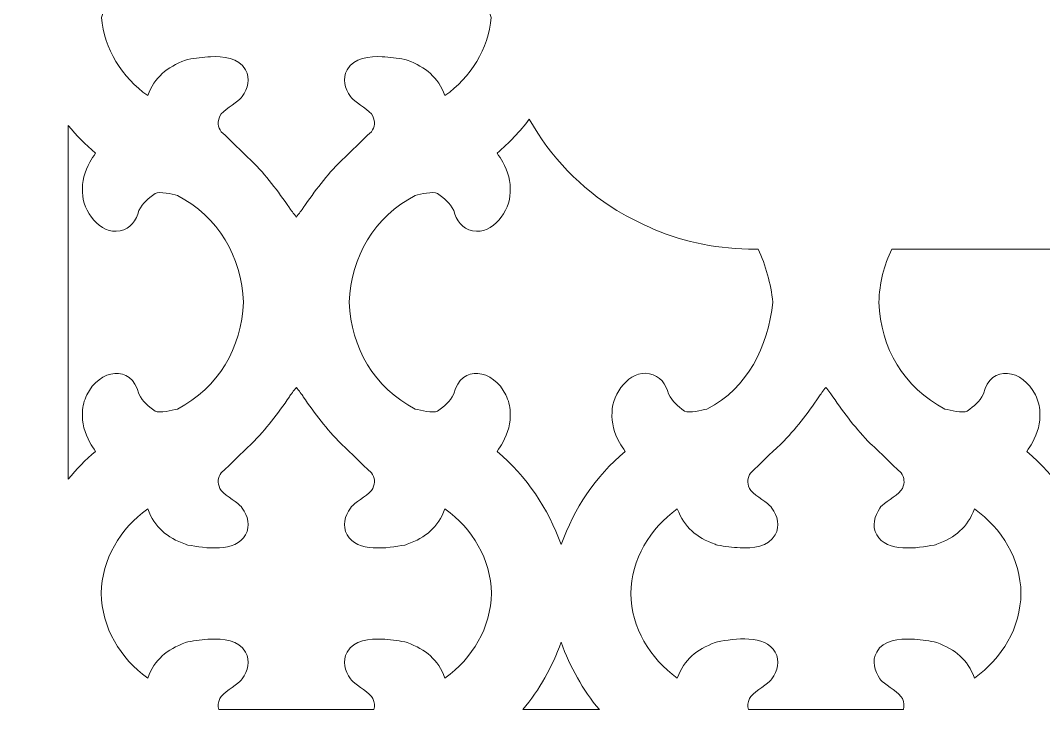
# Model space of a CAD drawing. Header units: centimetres. Extents: x -44 to 44, y -59 to 59.
# Drawn here: x -0.79 to 6.17, y 11.13 to 15.99 of the extents above; entities that cross this region are included whole.
import ezdxf

# ---------------------------------------------------------------- set-up
doc = ezdxf.new("R2010")
doc.units = ezdxf.units.CM
doc.header["$MEASUREMENT"] = 0
doc.layers.add('layer 1', color=7, linetype='Continuous')

msp = doc.modelspace()

# ---------------------------------------------------------------- linework, layer by layer
at = {"layer": 'layer 1', "lineweight": 9}
for points, knots in [([(0.39317, 40.29233), (0.39317, 40.29233), (1.78183, 40.29233), (1.78183, 40.29233), (1.78183, 40.29233), (2.21833, 40.29233), (2.57539, 39.93525), (2.57539, 39.49877), (2.57539, 39.49877), (2.57539, 39.49877), (2.57539, 39.49875), (2.57539, 39.49875), (2.57539, 39.49875), (2.57539, 39.14023), (2.33445, 38.83532), (2.00649, 38.73782), (2.00649, 38.73782), (2.00649, 38.73782), (2.03844, 38.70518), (2.03844, 38.70518), (2.03844, 38.70518), (2.03844, 38.70518), (2.38926, 38.34701), (2.38926, 38.34701), (2.38926, 38.34701), (2.38926, 38.34701), (14.71384, 25.76338), (14.71384, 25.76338), (14.71384, 25.76338), (14.71384, 25.76338), (14.71384, 24.69195), (14.71384, 24.69195), (14.71384, 24.69195), (14.71384, 24.38925), (14.47399, 24.14387), (14.17813, 24.14387), (14.17813, 24.14387), (14.17813, 22.24965), (14.71384, 19.31023), (14.71384, 18.51902), (14.71384, 18.51902), (14.71384, 18.51902), (14.71384, 16.93633), (14.71384, 16.93633), (14.71384, 16.93633), (14.71384, 16.14512), (14.17813, 13.2057), (14.17813, 11.31148), (14.17813, 11.31148), (14.47399, 11.31148), (14.71384, 11.0661), (14.71384, 10.7634), (14.71384, 10.7634), (14.71384, 10.7634), (14.71384, 9.69197), (14.71384, 9.69197), (14.71384, 9.69197), (14.71384, 9.69197), (14.17813, 9.69197), (14.17813, 9.69197), (14.17813, 9.69197), (14.17813, 9.69197), (13.65836, 9.69197), (13.65836, 9.69197), (13.65836, 9.69197), (13.65836, 9.69197), (13.00335, 9.69156), (13.00335, 9.69156), (13.00335, 9.69156), (13.00335, 9.69156), (13.00335, 18.63313), (13.00335, 18.63313), (13.00335, 18.63313), (13.00335, 18.63313), (12.40335, 18.63313), (12.40335, 18.63313), (12.40335, 18.63313), (12.40335, 18.63313), (12.40335, 9.69118), (12.40335, 9.69118), (12.40335, 9.69118), (12.40335, 9.69118), (-10.24476, 9.6768), (-10.24476, 9.6768), (-10.24476, 9.6768), (-10.24476, 9.6768), (-10.24476, 18.63313), (-10.24476, 18.63313), (-10.24476, 18.63313), (-10.24476, 18.63313), (-10.84476, 18.63313), (-10.84476, 18.63313), (-10.84476, 18.63313), (-10.84476, 18.63313), (-10.84476, 9.67641), (-10.84476, 9.67641), (-10.84476, 9.67641), (-10.84476, 9.67641), (-11.49101, 9.67601), (-11.49101, 9.67601), (-11.49101, 9.67601), (-11.49101, 9.67601), (-12.01954, 9.67601), (-12.01954, 9.67601), (-12.01954, 9.67601), (-12.01954, 9.67601), (-12.55526, 9.67601), (-12.55526, 9.67601), (-12.55526, 9.67601), (-12.55526, 9.67601), (-12.55526, 10.74744), (-12.55526, 10.74744), (-12.55526, 10.74744), (-12.55526, 11.05014), (-12.31541, 11.29551), (-12.01954, 11.29551), (-12.01954, 11.29551), (-12.01954, 13.18974), (-12.55526, 16.12916), (-12.55526, 16.92036), (-12.55526, 16.92036), (-12.55526, 16.92036), (-12.55526, 18.50306), (-12.55526, 18.50306), (-12.55526, 18.50306), (-12.55526, 19.29426), (-12.01954, 22.23369), (-12.01954, 24.12791), (-12.01954, 24.12791), (-12.31541, 24.12791), (-12.55526, 24.37329), (-12.55526, 24.67599), (-12.55526, 24.67599), (-12.55526, 24.67599), (-12.55526, 25.74741), (-12.55526, 25.74741), (-12.55526, 25.74741), (-12.55526, 25.74741), (0.08501, 38.65256), (0.08501, 38.65256), (0.08501, 38.65256), (0.08501, 38.65256), (0.16851, 38.73784), (0.16851, 38.73784), (0.16851, 38.73784), (-0.15947, 38.83534), (-0.40039, 39.14021), (-0.40039, 39.49875), (-0.40039, 39.49875), (-0.40039, 39.49875), (-0.40039, 39.49877), (-0.40039, 39.49877), (-0.40039, 39.49877), (-0.40039, 39.93525), (-0.04333, 40.29233), (0.39317, 40.29233)], [0, 0, 0, 0, 0.025, 0.025, 0.025, 0.025, 0.05, 0.05, 0.05, 0.05, 0.075, 0.075, 0.075, 0.075, 0.1, 0.1, 0.1, 0.1, 0.125, 0.125, 0.125, 0.125, 0.15, 0.15, 0.15, 0.15, 0.175, 0.175, 0.175, 0.175, 0.2, 0.2, 0.2, 0.2, 0.225, 0.225, 0.225, 0.225, 0.25, 0.25, 0.25, 0.25, 0.275, 0.275, 0.275, 0.275, 0.3, 0.3, 0.3, 0.3, 0.325, 0.325, 0.325, 0.325, 0.35, 0.35, 0.35, 0.35, 0.375, 0.375, 0.375, 0.375, 0.4, 0.4, 0.4, 0.4, 0.425, 0.425, 0.425, 0.425, 0.45, 0.45, 0.45, 0.45, 0.475, 0.475, 0.475, 0.475, 0.5, 0.5, 0.5, 0.5, 0.525, 0.525, 0.525, 0.525, 0.55, 0.55, 0.55, 0.55, 0.575, 0.575, 0.575, 0.575, 0.6, 0.6, 0.6, 0.6, 0.625, 0.625, 0.625, 0.625, 0.65, 0.65, 0.65, 0.65, 0.675, 0.675, 0.675, 0.675, 0.7, 0.7, 0.7, 0.7, 0.725, 0.725, 0.725, 0.725, 0.75, 0.75, 0.75, 0.75, 0.775, 0.775, 0.775, 0.775, 0.8, 0.8, 0.8, 0.8, 0.825, 0.825, 0.825, 0.825, 0.85, 0.85, 0.85, 0.85, 0.875, 0.875, 0.875, 0.875, 0.9, 0.9, 0.9, 0.9, 0.925, 0.925, 0.925, 0.925, 0.95, 0.95, 0.95, 0.95, 1, 1, 1, 1]), ([(-0.21724, 16.06817), (-0.21724, 16.06817), (-0.23674, 16.00674), (-0.23674, 16.00674), (-0.23674, 16.00674), (-0.2202, 15.79104), (-0.09774, 15.59865), (0.07669, 15.47376), (0.07669, 15.47376), (0.12551, 15.60081), (0.20676, 15.66752), (0.33319, 15.71503), (0.33319, 15.71503), (0.33319, 15.71503), (0.34172, 15.71822), (0.34172, 15.71822), (0.34172, 15.71822), (0.34172, 15.71822), (0.35064, 15.71994), (0.35064, 15.71994), (0.35064, 15.71994), (0.40046, 15.72951), (0.45311, 15.73631), (0.5037, 15.7386), (0.5037, 15.7386), (0.58886, 15.74248), (0.69587, 15.7344), (0.74226, 15.65021), (0.74226, 15.65021), (0.77612, 15.58879), (0.75778, 15.52266), (0.72017, 15.46843), (0.72017, 15.46843), (0.72017, 15.46843), (0.71323, 15.45838), (0.71323, 15.45838), (0.71323, 15.45838), (0.71323, 15.45838), (0.70419, 15.45017), (0.70419, 15.45017), (0.70419, 15.45017), (0.67059, 15.41964), (0.58731, 15.37202), (0.56711, 15.33459), (0.56711, 15.33459), (0.55026, 15.29421), (0.55307, 15.26284), (0.57671, 15.22753), (0.57671, 15.22753), (0.64605, 15.16509), (0.70888, 15.09684), (0.77871, 15.03506), (0.77871, 15.03506), (0.77871, 15.03506), (0.78114, 15.03291), (0.78114, 15.03291), (0.78114, 15.03291), (0.78114, 15.03291), (0.78341, 15.03064), (0.78341, 15.03064), (0.78341, 15.03064), (0.8823, 14.93194), (0.96152, 14.82555), (1.0404, 14.71095), (1.0404, 14.71095), (1.04878, 14.69876), (1.06993, 14.66769), (1.0875, 14.64699), (1.0875, 14.64699), (1.10507, 14.66769), (1.12622, 14.69876), (1.1346, 14.71095), (1.1346, 14.71095), (1.21348, 14.82555), (1.2927, 14.93194), (1.39159, 15.03064), (1.39159, 15.03064), (1.39159, 15.03064), (1.39386, 15.03291), (1.39386, 15.03291), (1.39386, 15.03291), (1.39386, 15.03291), (1.39629, 15.03506), (1.39629, 15.03506), (1.39629, 15.03506), (1.46612, 15.09684), (1.52895, 15.16509), (1.59829, 15.22753), (1.59829, 15.22753), (1.62193, 15.26284), (1.62474, 15.29421), (1.60789, 15.33459), (1.60789, 15.33459), (1.58769, 15.37202), (1.50441, 15.41964), (1.47081, 15.45017), (1.47081, 15.45017), (1.47081, 15.45017), (1.46177, 15.45838), (1.46177, 15.45838), (1.46177, 15.45838), (1.46177, 15.45838), (1.45483, 15.46843), (1.45483, 15.46843), (1.45483, 15.46843), (1.41722, 15.52266), (1.39888, 15.58879), (1.43274, 15.65021), (1.43274, 15.65021), (1.47913, 15.7344), (1.58614, 15.74248), (1.6713, 15.7386), (1.6713, 15.7386), (1.72189, 15.73631), (1.77454, 15.72951), (1.82436, 15.71994), (1.82436, 15.71994), (1.82436, 15.71994), (1.83328, 15.71822), (1.83328, 15.71822), (1.83328, 15.71822), (1.83328, 15.71822), (1.84181, 15.71503), (1.84181, 15.71503), (1.84181, 15.71503), (1.96824, 15.66752), (2.04949, 15.60081), (2.09831, 15.47376), (2.09831, 15.47376), (2.27274, 15.59865), (2.3952, 15.79104), (2.41174, 16.00674), (2.41174, 16.00674), (2.41174, 16.00674), (2.39224, 16.06817), (2.39224, 16.06817), (2.39224, 16.06817), (2.39224, 16.06817), (2.41071, 16.10556), (2.41071, 16.10556), (2.41071, 16.10556), (2.39068, 16.31496), (2.26952, 16.50244), (2.09829, 16.62499), (2.09829, 16.62499), (2.04949, 16.49794), (1.96824, 16.43124), (1.84179, 16.38375), (1.84179, 16.38375), (1.84179, 16.38375), (1.8333, 16.38058), (1.8333, 16.38058), (1.8333, 16.38058), (1.8333, 16.38058), (1.82441, 16.37886), (1.82441, 16.37886), (1.82441, 16.37886), (1.71056, 16.35688), (1.49953, 16.32737), (1.43274, 16.44855), (1.43274, 16.44855), (1.39888, 16.50996), (1.41722, 16.57609), (1.45483, 16.63033), (1.45483, 16.63033), (1.45483, 16.63033), (1.46177, 16.64038), (1.46177, 16.64038), (1.46177, 16.64038), (1.46177, 16.64038), (1.47081, 16.64859), (1.47081, 16.64859), (1.47081, 16.64859), (1.50439, 16.6791), (1.58769, 16.72678), (1.60791, 16.76419), (1.60791, 16.76419), (1.62474, 16.80454), (1.62193, 16.83591), (1.59829, 16.87123), (1.59829, 16.87123), (1.52895, 16.93367), (1.46612, 17.00192), (1.39629, 17.0637), (1.39629, 17.0637), (1.39629, 17.0637), (1.39386, 17.06584), (1.39386, 17.06584), (1.39386, 17.06584), (1.39386, 17.06584), (1.39159, 17.06811), (1.39159, 17.06811), (1.39159, 17.06811), (1.2927, 17.16681), (1.21348, 17.27321), (1.1346, 17.38781), (1.1346, 17.38781), (1.12622, 17.4), (1.10505, 17.43107), (1.0875, 17.45177), (1.0875, 17.45177), (1.06995, 17.43107), (1.04878, 17.4), (1.0404, 17.38781), (1.0404, 17.38781), (0.96152, 17.27321), (0.8823, 17.16681), (0.78341, 17.06811), (0.78341, 17.06811), (0.78341, 17.06811), (0.78114, 17.06584), (0.78114, 17.06584), (0.78114, 17.06584), (0.78114, 17.06584), (0.77871, 17.0637), (0.77871, 17.0637), (0.77871, 17.0637), (0.70888, 17.00192), (0.64605, 16.93367), (0.57671, 16.87123), (0.57671, 16.87123), (0.55307, 16.83591), (0.55026, 16.80454), (0.56709, 16.76419), (0.56709, 16.76419), (0.58731, 16.72678), (0.67061, 16.6791), (0.70419, 16.64859), (0.70419, 16.64859), (0.70419, 16.64859), (0.71323, 16.64038), (0.71323, 16.64038), (0.71323, 16.64038), (0.71323, 16.64038), (0.72017, 16.63033), (0.72017, 16.63033), (0.72017, 16.63033), (0.75778, 16.57609), (0.77612, 16.50996), (0.74226, 16.44855), (0.74226, 16.44855), (0.67547, 16.32737), (0.46444, 16.35688), (0.35059, 16.37886), (0.35059, 16.37886), (0.35059, 16.37886), (0.3417, 16.38058), (0.3417, 16.38058), (0.3417, 16.38058), (0.3417, 16.38058), (0.33321, 16.38375), (0.33321, 16.38375), (0.33321, 16.38375), (0.20676, 16.43124), (0.12551, 16.49794), (0.07671, 16.62499), (0.07671, 16.62499), (-0.09452, 16.50244), (-0.21568, 16.31496), (-0.23571, 16.10556), (-0.23571, 16.10556), (-0.23571, 16.10556), (-0.21724, 16.06817), (-0.21724, 16.06817)], [0, 0, 0, 0, 0.0149254, 0.0149254, 0.0149254, 0.0149254, 0.0298507, 0.0298507, 0.0298507, 0.0298507, 0.0447761, 0.0447761, 0.0447761, 0.0447761, 0.0597015, 0.0597015, 0.0597015, 0.0597015, 0.0746269, 0.0746269, 0.0746269, 0.0746269, 0.0895522, 0.0895522, 0.0895522, 0.0895522, 0.1044776, 0.1044776, 0.1044776, 0.1044776, 0.119403, 0.119403, 0.119403, 0.119403, 0.1343284, 0.1343284, 0.1343284, 0.1343284, 0.1492537, 0.1492537, 0.1492537, 0.1492537, 0.1641791, 0.1641791, 0.1641791, 0.1641791, 0.1791045, 0.1791045, 0.1791045, 0.1791045, 0.1940299, 0.1940299, 0.1940299, 0.1940299, 0.2089552, 0.2089552, 0.2089552, 0.2089552, 0.2238806, 0.2238806, 0.2238806, 0.2238806, 0.238806, 0.238806, 0.238806, 0.238806, 0.2537313, 0.2537313, 0.2537313, 0.2537313, 0.2686567, 0.2686567, 0.2686567, 0.2686567, 0.2835821, 0.2835821, 0.2835821, 0.2835821, 0.2985075, 0.2985075, 0.2985075, 0.2985075, 0.3134328, 0.3134328, 0.3134328, 0.3134328, 0.3283582, 0.3283582, 0.3283582, 0.3283582, 0.3432836, 0.3432836, 0.3432836, 0.3432836, 0.358209, 0.358209, 0.358209, 0.358209, 0.3731343, 0.3731343, 0.3731343, 0.3731343, 0.3880597, 0.3880597, 0.3880597, 0.3880597, 0.4029851, 0.4029851, 0.4029851, 0.4029851, 0.4179104, 0.4179104, 0.4179104, 0.4179104, 0.4328358, 0.4328358, 0.4328358, 0.4328358, 0.4477612, 0.4477612, 0.4477612, 0.4477612, 0.4626866, 0.4626866, 0.4626866, 0.4626866, 0.4776119, 0.4776119, 0.4776119, 0.4776119, 0.4925373, 0.4925373, 0.4925373, 0.4925373, 0.5074627, 0.5074627, 0.5074627, 0.5074627, 0.5223881, 0.5223881, 0.5223881, 0.5223881, 0.5373134, 0.5373134, 0.5373134, 0.5373134, 0.5522388, 0.5522388, 0.5522388, 0.5522388, 0.5671642, 0.5671642, 0.5671642, 0.5671642, 0.5820896, 0.5820896, 0.5820896, 0.5820896, 0.5970149, 0.5970149, 0.5970149, 0.5970149, 0.6119403, 0.6119403, 0.6119403, 0.6119403, 0.6268657, 0.6268657, 0.6268657, 0.6268657, 0.641791, 0.641791, 0.641791, 0.641791, 0.6567164, 0.6567164, 0.6567164, 0.6567164, 0.6716418, 0.6716418, 0.6716418, 0.6716418, 0.6865672, 0.6865672, 0.6865672, 0.6865672, 0.7014925, 0.7014925, 0.7014925, 0.7014925, 0.7164179, 0.7164179, 0.7164179, 0.7164179, 0.7313433, 0.7313433, 0.7313433, 0.7313433, 0.7462687, 0.7462687, 0.7462687, 0.7462687, 0.761194, 0.761194, 0.761194, 0.761194, 0.7761194, 0.7761194, 0.7761194, 0.7761194, 0.7910448, 0.7910448, 0.7910448, 0.7910448, 0.8059701, 0.8059701, 0.8059701, 0.8059701, 0.8208955, 0.8208955, 0.8208955, 0.8208955, 0.8358209, 0.8358209, 0.8358209, 0.8358209, 0.8507463, 0.8507463, 0.8507463, 0.8507463, 0.8656716, 0.8656716, 0.8656716, 0.8656716, 0.880597, 0.880597, 0.880597, 0.880597, 0.8955224, 0.8955224, 0.8955224, 0.8955224, 0.9104478, 0.9104478, 0.9104478, 0.9104478, 0.9253731, 0.9253731, 0.9253731, 0.9253731, 0.9402985, 0.9402985, 0.9402985, 0.9402985, 0.9552239, 0.9552239, 0.9552239, 0.9552239, 0.9701493, 0.9701493, 0.9701493, 0.9701493, 1, 1, 1, 1]), ([(2.67186, 15.31374), (2.60854, 15.22984), (2.53562, 15.15253), (2.45261, 15.08278), (2.45261, 15.08278), (2.46594, 15.06255), (2.48074, 15.04191), (2.49154, 15.02224), (2.49154, 15.02224), (2.52716, 14.95738), (2.54672, 14.88924), (2.54205, 14.81488), (2.54205, 14.81488), (2.53924, 14.68986), (2.42439, 14.52643), (2.28645, 14.55396), (2.28645, 14.55396), (2.21533, 14.56815), (2.17504, 14.62571), (2.1582, 14.6913), (2.1582, 14.6913), (2.12925, 14.74877), (2.09882, 14.76902), (2.04855, 14.80864), (2.04855, 14.80864), (2.01319, 14.82236), (1.93453, 14.80474), (1.89632, 14.79433), (1.89632, 14.79433), (1.61876, 14.65018), (1.45721, 14.37789), (1.44769, 14.06775), (1.44769, 14.06775), (1.45721, 13.75761), (1.61876, 13.48532), (1.89632, 13.34117), (1.89632, 13.34117), (1.93453, 13.33076), (2.01319, 13.31314), (2.04853, 13.32688), (2.04853, 13.32688), (2.09876, 13.36648), (2.12919, 13.38669), (2.15809, 13.44403), (2.15809, 13.44403), (2.20974, 13.65105), (2.42694, 13.61179), (2.51244, 13.43672), (2.51244, 13.43672), (2.53001, 13.4007), (2.54124, 13.36076), (2.54205, 13.32054), (2.54205, 13.32054), (2.5467, 13.24622), (2.52716, 13.1781), (2.49154, 13.11328), (2.49154, 13.11328), (2.4807, 13.09354), (2.46585, 13.07284), (2.45259, 13.05276), (2.45259, 13.05276), (2.65603, 12.88185), (2.79891, 12.66544), (2.88814, 12.41831), (2.88814, 12.41831), (2.97735, 12.66544), (3.12024, 12.88183), (3.32368, 13.05274), (3.32368, 13.05274), (3.31035, 13.07297), (3.29554, 13.09359), (3.28474, 13.11328), (3.28474, 13.11328), (3.24911, 13.17814), (3.22956, 13.24629), (3.23424, 13.32062), (3.23424, 13.32062), (3.23704, 13.44564), (3.35192, 13.60909), (3.48986, 13.58156), (3.48986, 13.58156), (3.56098, 13.56735), (3.60124, 13.50979), (3.61809, 13.44422), (3.61809, 13.44422), (3.64704, 13.38673), (3.67746, 13.36652), (3.72778, 13.32688), (3.72778, 13.32688), (3.76309, 13.31314), (3.84176, 13.33076), (3.87994, 13.34117), (3.87994, 13.34117), (4.16188, 13.48783), (4.29176, 13.76293), (4.32791, 14.06775), (4.32791, 14.06775), (4.31269, 14.19604), (4.28085, 14.31906), (4.22809, 14.42946), (4.22809, 14.42946), (4.22809, 14.42946), (4.20649, 14.42942), (4.20649, 14.42942), (4.20649, 14.42942), (3.96403, 14.42884), (3.73254, 14.47543), (3.52146, 14.56213), (3.52146, 14.56213), (3.43551, 14.6049), (3.34963, 14.64126), (3.26743, 14.69179), (3.26743, 14.69179), (3.02271, 14.84342), (2.81764, 15.05537), (2.67186, 15.31374)], [0, 0, 0, 0, 0.0333333, 0.0333333, 0.0333333, 0.0333333, 0.0666667, 0.0666667, 0.0666667, 0.0666667, 0.1, 0.1, 0.1, 0.1, 0.1333333, 0.1333333, 0.1333333, 0.1333333, 0.1666667, 0.1666667, 0.1666667, 0.1666667, 0.2, 0.2, 0.2, 0.2, 0.2333333, 0.2333333, 0.2333333, 0.2333333, 0.2666667, 0.2666667, 0.2666667, 0.2666667, 0.3, 0.3, 0.3, 0.3, 0.3333333, 0.3333333, 0.3333333, 0.3333333, 0.3666667, 0.3666667, 0.3666667, 0.3666667, 0.4, 0.4, 0.4, 0.4, 0.4333333, 0.4333333, 0.4333333, 0.4333333, 0.4666667, 0.4666667, 0.4666667, 0.4666667, 0.5, 0.5, 0.5, 0.5, 0.5333333, 0.5333333, 0.5333333, 0.5333333, 0.5666667, 0.5666667, 0.5666667, 0.5666667, 0.6, 0.6, 0.6, 0.6, 0.6333333, 0.6333333, 0.6333333, 0.6333333, 0.6666667, 0.6666667, 0.6666667, 0.6666667, 0.7, 0.7, 0.7, 0.7, 0.7333333, 0.7333333, 0.7333333, 0.7333333, 0.7666667, 0.7666667, 0.7666667, 0.7666667, 0.8, 0.8, 0.8, 0.8, 0.8333333, 0.8333333, 0.8333333, 0.8333333, 0.8666667, 0.8666667, 0.8666667, 0.8666667, 0.9, 0.9, 0.9, 0.9, 0.9333333, 0.9333333, 0.9333333, 0.9333333, 1, 1, 1, 1]), ([(-0.46314, 15.27079), (-0.46314, 15.27079), (-0.46314, 12.86473), (-0.46314, 12.86473), (-0.46314, 12.86473), (-0.408, 12.93221), (-0.34624, 12.99508), (-0.27759, 13.05276), (-0.27759, 13.05276), (-0.29085, 13.07284), (-0.3057, 13.09354), (-0.31654, 13.11328), (-0.31654, 13.11328), (-0.35216, 13.1781), (-0.3717, 13.24622), (-0.36705, 13.32054), (-0.36705, 13.32054), (-0.36624, 13.36076), (-0.35501, 13.4007), (-0.33744, 13.43672), (-0.33744, 13.43672), (-0.25194, 13.61179), (-0.03474, 13.65105), (0.01691, 13.44403), (0.01691, 13.44403), (0.04581, 13.38669), (0.07624, 13.36648), (0.12647, 13.32688), (0.12647, 13.32688), (0.16181, 13.31314), (0.24047, 13.33076), (0.27868, 13.34117), (0.27868, 13.34117), (0.55624, 13.48532), (0.71779, 13.75761), (0.72731, 14.06775), (0.72731, 14.06775), (0.71779, 14.37789), (0.55624, 14.65018), (0.27868, 14.79433), (0.27868, 14.79433), (0.24047, 14.80474), (0.16181, 14.82236), (0.12645, 14.80864), (0.12645, 14.80864), (0.07618, 14.76902), (0.04575, 14.74877), (0.0168, 14.6913), (0.0168, 14.6913), (-0.00004, 14.62571), (-0.04033, 14.56815), (-0.11145, 14.55396), (-0.11145, 14.55396), (-0.24939, 14.52643), (-0.36424, 14.68986), (-0.36705, 14.81488), (-0.36705, 14.81488), (-0.37172, 14.88924), (-0.35216, 14.95738), (-0.31654, 15.02224), (-0.31654, 15.02224), (-0.30574, 15.04191), (-0.29094, 15.06255), (-0.27761, 15.08278), (-0.27761, 15.08278), (-0.34626, 15.14046), (-0.408, 15.20334), (-0.46314, 15.27079)], [0, 0, 0, 0, 0.0555556, 0.0555556, 0.0555556, 0.0555556, 0.1111111, 0.1111111, 0.1111111, 0.1111111, 0.1666667, 0.1666667, 0.1666667, 0.1666667, 0.2222222, 0.2222222, 0.2222222, 0.2222222, 0.2777778, 0.2777778, 0.2777778, 0.2777778, 0.3333333, 0.3333333, 0.3333333, 0.3333333, 0.3888889, 0.3888889, 0.3888889, 0.3888889, 0.4444444, 0.4444444, 0.4444444, 0.4444444, 0.5, 0.5, 0.5, 0.5, 0.5555556, 0.5555556, 0.5555556, 0.5555556, 0.6111111, 0.6111111, 0.6111111, 0.6111111, 0.6666667, 0.6666667, 0.6666667, 0.6666667, 0.7222222, 0.7222222, 0.7222222, 0.7222222, 0.7777778, 0.7777778, 0.7777778, 0.7777778, 0.8333333, 0.8333333, 0.8333333, 0.8333333, 0.8888889, 0.8888889, 0.8888889, 0.8888889, 1, 1, 1, 1]), ([(5.13791, 14.43), (5.08348, 14.32022), (5.05296, 14.19731), (5.049, 14.06775), (5.049, 14.06775), (5.05849, 13.75761), (5.22006, 13.4853), (5.49763, 13.34117), (5.49763, 13.34117), (5.53584, 13.33076), (5.61448, 13.31314), (5.64984, 13.32688), (5.64984, 13.32688), (5.70006, 13.36648), (5.73049, 13.38669), (5.7594, 13.44403), (5.7594, 13.44403), (5.81104, 13.65105), (6.02824, 13.61179), (6.11374, 13.43672), (6.11374, 13.43672), (6.13131, 13.4007), (6.14254, 13.36076), (6.14336, 13.32054), (6.14336, 13.32054), (6.14801, 13.2462), (6.12844, 13.1781), (6.09283, 13.11326), (6.09283, 13.11326), (6.08201, 13.09354), (6.06714, 13.07284), (6.05387, 13.05279), (6.05387, 13.05279), (6.25734, 12.88185), (6.40022, 12.66544), (6.48945, 12.41829), (6.48945, 12.41829), (6.57866, 12.66542), (6.72152, 12.88183), (6.92496, 13.05272), (6.92496, 13.05272), (6.91164, 13.07295), (6.89683, 13.09359), (6.88603, 13.11328), (6.88603, 13.11328), (6.85041, 13.17814), (6.83085, 13.24629), (6.83554, 13.32064), (6.83554, 13.32064), (6.83837, 13.44564), (6.95321, 13.60907), (7.09114, 13.58156), (7.09114, 13.58156), (7.16226, 13.56735), (7.20253, 13.50979), (7.21937, 13.44422), (7.21937, 13.44422), (7.24832, 13.38673), (7.27879, 13.3665), (7.32909, 13.32688), (7.32909, 13.32688), (7.3644, 13.31314), (7.44304, 13.33076), (7.48123, 13.34117), (7.48123, 13.34117), (7.76319, 13.48783), (7.89302, 13.76293), (7.92921, 14.06775), (7.92921, 14.06775), (7.91396, 14.19626), (7.88205, 14.31949), (7.82912, 14.43004), (7.82912, 14.43004), (7.33614, 14.43009), (6.84315, 14.42942), (6.35019, 14.42942), (6.35019, 14.42942), (5.94604, 14.42942), (5.54196, 14.42987), (5.13791, 14.43)], [0, 0, 0, 0, 0.047619, 0.047619, 0.047619, 0.047619, 0.0952381, 0.0952381, 0.0952381, 0.0952381, 0.1428571, 0.1428571, 0.1428571, 0.1428571, 0.1904762, 0.1904762, 0.1904762, 0.1904762, 0.2380952, 0.2380952, 0.2380952, 0.2380952, 0.2857143, 0.2857143, 0.2857143, 0.2857143, 0.3333333, 0.3333333, 0.3333333, 0.3333333, 0.3809524, 0.3809524, 0.3809524, 0.3809524, 0.4285714, 0.4285714, 0.4285714, 0.4285714, 0.4761905, 0.4761905, 0.4761905, 0.4761905, 0.5238095, 0.5238095, 0.5238095, 0.5238095, 0.5714286, 0.5714286, 0.5714286, 0.5714286, 0.6190476, 0.6190476, 0.6190476, 0.6190476, 0.6666667, 0.6666667, 0.6666667, 0.6666667, 0.7142857, 0.7142857, 0.7142857, 0.7142857, 0.7619048, 0.7619048, 0.7619048, 0.7619048, 0.8095238, 0.8095238, 0.8095238, 0.8095238, 0.8571429, 0.8571429, 0.8571429, 0.8571429, 0.9047619, 0.9047619, 0.9047619, 0.9047619, 1, 1, 1, 1]), ([(1.0875, 13.48854), (1.06993, 13.46781), (1.04878, 13.43674), (1.0404, 13.42455), (1.0404, 13.42455), (0.96152, 13.30995), (0.8823, 13.20358), (0.78341, 13.10488), (0.78341, 13.10488), (0.78341, 13.10488), (0.78114, 13.10261), (0.78114, 13.10261), (0.78114, 13.10261), (0.78114, 13.10261), (0.77874, 13.10049), (0.77874, 13.10049), (0.77874, 13.10049), (0.70892, 13.03869), (0.64605, 12.97044), (0.57673, 12.90797), (0.57673, 12.90797), (0.55307, 12.87266), (0.55026, 12.84126), (0.56709, 12.80094), (0.56709, 12.80094), (0.58731, 12.7635), (0.67056, 12.71589), (0.70416, 12.68537), (0.70416, 12.68537), (0.70416, 12.68537), (0.71321, 12.67714), (0.71321, 12.67714), (0.71321, 12.67714), (0.71321, 12.67714), (0.72017, 12.66709), (0.72017, 12.66709), (0.72017, 12.66709), (0.75778, 12.61286), (0.77612, 12.54673), (0.74226, 12.48531), (0.74226, 12.48531), (0.67545, 12.36407), (0.46455, 12.39373), (0.3507, 12.41559), (0.3507, 12.41559), (0.3507, 12.41559), (0.34176, 12.4173), (0.34176, 12.4173), (0.34176, 12.4173), (0.34176, 12.4173), (0.33324, 12.42049), (0.33324, 12.42049), (0.33324, 12.42049), (0.20676, 12.46796), (0.12551, 12.53469), (0.07671, 12.66174), (0.07671, 12.66174), (-0.10944, 12.52851), (-0.23638, 12.31858), (-0.23863, 12.08715), (-0.23863, 12.08715), (-0.23638, 11.85386), (-0.10941, 11.64377), (0.07671, 11.51053), (0.07671, 11.51053), (0.12551, 11.63758), (0.20676, 11.70429), (0.33321, 11.75177), (0.33321, 11.75177), (0.33321, 11.75177), (0.34172, 11.75496), (0.34172, 11.75496), (0.34172, 11.75496), (0.34172, 11.75496), (0.35064, 11.75668), (0.35064, 11.75668), (0.35064, 11.75668), (0.40046, 11.76626), (0.45311, 11.77305), (0.5037, 11.77534), (0.5037, 11.77534), (0.58886, 11.77922), (0.69587, 11.77114), (0.74226, 11.68695), (0.74226, 11.68695), (0.77612, 11.62554), (0.75778, 11.55941), (0.72017, 11.50517), (0.72017, 11.50517), (0.72017, 11.50517), (0.71321, 11.49512), (0.71321, 11.49512), (0.71321, 11.49512), (0.71321, 11.49512), (0.70416, 11.48689), (0.70416, 11.48689), (0.70416, 11.48689), (0.67056, 11.45638), (0.58731, 11.40876), (0.56709, 11.37133), (0.56709, 11.37133), (0.55534, 11.34315), (0.55316, 11.31934), (0.56098, 11.29551), (0.56098, 11.29551), (0.56098, 11.29551), (1.0875, 11.29551), (1.0875, 11.29551), (1.0875, 11.29551), (1.0875, 11.29551), (1.61402, 11.29551), (1.61402, 11.29551), (1.61402, 11.29551), (1.62184, 11.31934), (1.61966, 11.34315), (1.60791, 11.37133), (1.60791, 11.37133), (1.58769, 11.40876), (1.50444, 11.45638), (1.47084, 11.48689), (1.47084, 11.48689), (1.47084, 11.48689), (1.46179, 11.49512), (1.46179, 11.49512), (1.46179, 11.49512), (1.46179, 11.49512), (1.45483, 11.50517), (1.45483, 11.50517), (1.45483, 11.50517), (1.41722, 11.55941), (1.39888, 11.62554), (1.43274, 11.68695), (1.43274, 11.68695), (1.47913, 11.77114), (1.58614, 11.77922), (1.6713, 11.77534), (1.6713, 11.77534), (1.72189, 11.77305), (1.77454, 11.76626), (1.82436, 11.75668), (1.82436, 11.75668), (1.82436, 11.75668), (1.83328, 11.75496), (1.83328, 11.75496), (1.83328, 11.75496), (1.83328, 11.75496), (1.84179, 11.75177), (1.84179, 11.75177), (1.84179, 11.75177), (1.96824, 11.70429), (2.04949, 11.63758), (2.09829, 11.51053), (2.09829, 11.51053), (2.28441, 11.64377), (2.41138, 11.85386), (2.41363, 12.08715), (2.41363, 12.08715), (2.41138, 12.31858), (2.28444, 12.52851), (2.09829, 12.66174), (2.09829, 12.66174), (2.04949, 12.53469), (1.96824, 12.46796), (1.84176, 12.42049), (1.84176, 12.42049), (1.84176, 12.42049), (1.83324, 12.4173), (1.83324, 12.4173), (1.83324, 12.4173), (1.83324, 12.4173), (1.8243, 12.41559), (1.8243, 12.41559), (1.8243, 12.41559), (1.71045, 12.39373), (1.49955, 12.36407), (1.43274, 12.48531), (1.43274, 12.48531), (1.39888, 12.54673), (1.41722, 12.61286), (1.45483, 12.66709), (1.45483, 12.66709), (1.45483, 12.66709), (1.46179, 12.67714), (1.46179, 12.67714), (1.46179, 12.67714), (1.46179, 12.67714), (1.47084, 12.68537), (1.47084, 12.68537), (1.47084, 12.68537), (1.50444, 12.71589), (1.58769, 12.7635), (1.60791, 12.80094), (1.60791, 12.80094), (1.62474, 12.84126), (1.62193, 12.87266), (1.59827, 12.90797), (1.59827, 12.90797), (1.52895, 12.97044), (1.46608, 13.03869), (1.39626, 13.10049), (1.39626, 13.10049), (1.39626, 13.10049), (1.39386, 13.10261), (1.39386, 13.10261), (1.39386, 13.10261), (1.39386, 13.10261), (1.39159, 13.10488), (1.39159, 13.10488), (1.39159, 13.10488), (1.2927, 13.20358), (1.21348, 13.30995), (1.1346, 13.42455), (1.1346, 13.42455), (1.12622, 13.43674), (1.10507, 13.46781), (1.0875, 13.48854)], [0, 0, 0, 0, 0.0181818, 0.0181818, 0.0181818, 0.0181818, 0.0363636, 0.0363636, 0.0363636, 0.0363636, 0.0545455, 0.0545455, 0.0545455, 0.0545455, 0.0727273, 0.0727273, 0.0727273, 0.0727273, 0.0909091, 0.0909091, 0.0909091, 0.0909091, 0.1090909, 0.1090909, 0.1090909, 0.1090909, 0.1272727, 0.1272727, 0.1272727, 0.1272727, 0.1454545, 0.1454545, 0.1454545, 0.1454545, 0.1636364, 0.1636364, 0.1636364, 0.1636364, 0.1818182, 0.1818182, 0.1818182, 0.1818182, 0.2, 0.2, 0.2, 0.2, 0.2181818, 0.2181818, 0.2181818, 0.2181818, 0.2363636, 0.2363636, 0.2363636, 0.2363636, 0.2545455, 0.2545455, 0.2545455, 0.2545455, 0.2727273, 0.2727273, 0.2727273, 0.2727273, 0.2909091, 0.2909091, 0.2909091, 0.2909091, 0.3090909, 0.3090909, 0.3090909, 0.3090909, 0.3272727, 0.3272727, 0.3272727, 0.3272727, 0.3454545, 0.3454545, 0.3454545, 0.3454545, 0.3636364, 0.3636364, 0.3636364, 0.3636364, 0.3818182, 0.3818182, 0.3818182, 0.3818182, 0.4, 0.4, 0.4, 0.4, 0.4181818, 0.4181818, 0.4181818, 0.4181818, 0.4363636, 0.4363636, 0.4363636, 0.4363636, 0.4545455, 0.4545455, 0.4545455, 0.4545455, 0.4727273, 0.4727273, 0.4727273, 0.4727273, 0.4909091, 0.4909091, 0.4909091, 0.4909091, 0.5090909, 0.5090909, 0.5090909, 0.5090909, 0.5272727, 0.5272727, 0.5272727, 0.5272727, 0.5454545, 0.5454545, 0.5454545, 0.5454545, 0.5636364, 0.5636364, 0.5636364, 0.5636364, 0.5818182, 0.5818182, 0.5818182, 0.5818182, 0.6, 0.6, 0.6, 0.6, 0.6181818, 0.6181818, 0.6181818, 0.6181818, 0.6363636, 0.6363636, 0.6363636, 0.6363636, 0.6545455, 0.6545455, 0.6545455, 0.6545455, 0.6727273, 0.6727273, 0.6727273, 0.6727273, 0.6909091, 0.6909091, 0.6909091, 0.6909091, 0.7090909, 0.7090909, 0.7090909, 0.7090909, 0.7272727, 0.7272727, 0.7272727, 0.7272727, 0.7454545, 0.7454545, 0.7454545, 0.7454545, 0.7636364, 0.7636364, 0.7636364, 0.7636364, 0.7818182, 0.7818182, 0.7818182, 0.7818182, 0.8, 0.8, 0.8, 0.8, 0.8181818, 0.8181818, 0.8181818, 0.8181818, 0.8363636, 0.8363636, 0.8363636, 0.8363636, 0.8545455, 0.8545455, 0.8545455, 0.8545455, 0.8727273, 0.8727273, 0.8727273, 0.8727273, 0.8909091, 0.8909091, 0.8909091, 0.8909091, 0.9090909, 0.9090909, 0.9090909, 0.9090909, 0.9272727, 0.9272727, 0.9272727, 0.9272727, 0.9454545, 0.9454545, 0.9454545, 0.9454545, 0.9636364, 0.9636364, 0.9636364, 0.9636364, 1, 1, 1, 1]), ([(5.21533, 11.29551), (5.22313, 11.31934), (5.22096, 11.34315), (5.20922, 11.37133), (5.20922, 11.37133), (5.18895, 11.40879), (5.10574, 11.45636), (5.07214, 11.48689), (5.07214, 11.48689), (5.07214, 11.48689), (5.0631, 11.49512), (5.0631, 11.49512), (5.0631, 11.49512), (5.0631, 11.49512), (5.05614, 11.50517), (5.05614, 11.50517), (5.05614, 11.50517), (5.01853, 11.55941), (5.00019, 11.62554), (5.03404, 11.68695), (5.03404, 11.68695), (5.08044, 11.77114), (5.18745, 11.77922), (5.27261, 11.77534), (5.27261, 11.77534), (5.3232, 11.77305), (5.37585, 11.76626), (5.42567, 11.75668), (5.42567, 11.75668), (5.42567, 11.75668), (5.43459, 11.75496), (5.43459, 11.75496), (5.43459, 11.75496), (5.43459, 11.75496), (5.44309, 11.75177), (5.44309, 11.75177), (5.44309, 11.75177), (5.56954, 11.70429), (5.6508, 11.63758), (5.69959, 11.51053), (5.69959, 11.51053), (5.88572, 11.64377), (6.01269, 11.85386), (6.01494, 12.08715), (6.01494, 12.08715), (6.01269, 12.3186), (5.88574, 12.52851), (5.69959, 12.66171), (5.69959, 12.66171), (5.65078, 12.53469), (5.56952, 12.46796), (5.44307, 12.42049), (5.44307, 12.42049), (5.44307, 12.42049), (5.43454, 12.4173), (5.43454, 12.4173), (5.43454, 12.4173), (5.43454, 12.4173), (5.42561, 12.41559), (5.42561, 12.41559), (5.42561, 12.41559), (5.31176, 12.39373), (5.10086, 12.36407), (5.03404, 12.48531), (5.03404, 12.48531), (5.00019, 12.54673), (5.01853, 12.61286), (5.05614, 12.66709), (5.05614, 12.66709), (5.05614, 12.66709), (5.0631, 12.67714), (5.0631, 12.67714), (5.0631, 12.67714), (5.0631, 12.67714), (5.07214, 12.68537), (5.07214, 12.68537), (5.07214, 12.68537), (5.10574, 12.71591), (5.18895, 12.76348), (5.20922, 12.80094), (5.20922, 12.80094), (5.22602, 12.84126), (5.22324, 12.87266), (5.19958, 12.90797), (5.19958, 12.90797), (5.13026, 12.97044), (5.06736, 13.03869), (4.99755, 13.10049), (4.99755, 13.10049), (4.99755, 13.10049), (4.99515, 13.10261), (4.99515, 13.10261), (4.99515, 13.10261), (4.99515, 13.10261), (4.99288, 13.10488), (4.99288, 13.10488), (4.99288, 13.10488), (4.89399, 13.20358), (4.81479, 13.30995), (4.73591, 13.42455), (4.73591, 13.42455), (4.72753, 13.43674), (4.70638, 13.46779), (4.68881, 13.48854), (4.68881, 13.48854), (4.67124, 13.46779), (4.65006, 13.43672), (4.64166, 13.42453), (4.64166, 13.42453), (4.56276, 13.30995), (4.48361, 13.20358), (4.38471, 13.10488), (4.38471, 13.10488), (4.38471, 13.10488), (4.38244, 13.10261), (4.38244, 13.10261), (4.38244, 13.10261), (4.38244, 13.10261), (4.38004, 13.10049), (4.38004, 13.10049), (4.38004, 13.10049), (4.31023, 13.03869), (4.24734, 12.97044), (4.17801, 12.90797), (4.17801, 12.90797), (4.15436, 12.87266), (4.15155, 12.84126), (4.16837, 12.80094), (4.16837, 12.80094), (4.1886, 12.7635), (4.27185, 12.71589), (4.30545, 12.68537), (4.30545, 12.68537), (4.30545, 12.68537), (4.31449, 12.67714), (4.31449, 12.67714), (4.31449, 12.67714), (4.31449, 12.67714), (4.32146, 12.66709), (4.32146, 12.66709), (4.32146, 12.66709), (4.35906, 12.61286), (4.37741, 12.54673), (4.34355, 12.48531), (4.34355, 12.48531), (4.29716, 12.40112), (4.19014, 12.39306), (4.10499, 12.39692), (4.10499, 12.39692), (4.05437, 12.39924), (4.00183, 12.40601), (3.95199, 12.41559), (3.95199, 12.41559), (3.95199, 12.41559), (3.94305, 12.4173), (3.94305, 12.4173), (3.94305, 12.4173), (3.94305, 12.4173), (3.93452, 12.42049), (3.93452, 12.42049), (3.93452, 12.42049), (3.80805, 12.46796), (3.72681, 12.53469), (3.678, 12.66174), (3.678, 12.66174), (3.49185, 12.52849), (3.36491, 12.31839), (3.36266, 12.08509), (3.36266, 12.08509), (3.36491, 11.85366), (3.49187, 11.64375), (3.678, 11.51053), (3.678, 11.51053), (3.72681, 11.63756), (3.80805, 11.70429), (3.9345, 11.75177), (3.9345, 11.75177), (3.9345, 11.75177), (3.94301, 11.75496), (3.94301, 11.75496), (3.94301, 11.75496), (3.94301, 11.75496), (3.95192, 11.75668), (3.95192, 11.75668), (3.95192, 11.75668), (4.06575, 11.77858), (4.27674, 11.80817), (4.34355, 11.68695), (4.34355, 11.68695), (4.37741, 11.62554), (4.35906, 11.55941), (4.32146, 11.50517), (4.32146, 11.50517), (4.32146, 11.50517), (4.31449, 11.49512), (4.31449, 11.49512), (4.31449, 11.49512), (4.31449, 11.49512), (4.30545, 11.48689), (4.30545, 11.48689), (4.30545, 11.48689), (4.27185, 11.45638), (4.1886, 11.40876), (4.16837, 11.37133), (4.16837, 11.37133), (4.15663, 11.34315), (4.15444, 11.31934), (4.16226, 11.29551), (4.16226, 11.29551), (4.16226, 11.29551), (5.21533, 11.29551), (5.21533, 11.29551)], [0, 0, 0, 0, 0.0185185, 0.0185185, 0.0185185, 0.0185185, 0.037037, 0.037037, 0.037037, 0.037037, 0.0555556, 0.0555556, 0.0555556, 0.0555556, 0.0740741, 0.0740741, 0.0740741, 0.0740741, 0.0925926, 0.0925926, 0.0925926, 0.0925926, 0.1111111, 0.1111111, 0.1111111, 0.1111111, 0.1296296, 0.1296296, 0.1296296, 0.1296296, 0.1481481, 0.1481481, 0.1481481, 0.1481481, 0.1666667, 0.1666667, 0.1666667, 0.1666667, 0.1851852, 0.1851852, 0.1851852, 0.1851852, 0.2037037, 0.2037037, 0.2037037, 0.2037037, 0.2222222, 0.2222222, 0.2222222, 0.2222222, 0.2407407, 0.2407407, 0.2407407, 0.2407407, 0.2592593, 0.2592593, 0.2592593, 0.2592593, 0.2777778, 0.2777778, 0.2777778, 0.2777778, 0.2962963, 0.2962963, 0.2962963, 0.2962963, 0.3148148, 0.3148148, 0.3148148, 0.3148148, 0.3333333, 0.3333333, 0.3333333, 0.3333333, 0.3518519, 0.3518519, 0.3518519, 0.3518519, 0.3703704, 0.3703704, 0.3703704, 0.3703704, 0.3888889, 0.3888889, 0.3888889, 0.3888889, 0.4074074, 0.4074074, 0.4074074, 0.4074074, 0.4259259, 0.4259259, 0.4259259, 0.4259259, 0.4444444, 0.4444444, 0.4444444, 0.4444444, 0.462963, 0.462963, 0.462963, 0.462963, 0.4814815, 0.4814815, 0.4814815, 0.4814815, 0.5, 0.5, 0.5, 0.5, 0.5185185, 0.5185185, 0.5185185, 0.5185185, 0.537037, 0.537037, 0.537037, 0.537037, 0.5555556, 0.5555556, 0.5555556, 0.5555556, 0.5740741, 0.5740741, 0.5740741, 0.5740741, 0.5925926, 0.5925926, 0.5925926, 0.5925926, 0.6111111, 0.6111111, 0.6111111, 0.6111111, 0.6296296, 0.6296296, 0.6296296, 0.6296296, 0.6481481, 0.6481481, 0.6481481, 0.6481481, 0.6666667, 0.6666667, 0.6666667, 0.6666667, 0.6851852, 0.6851852, 0.6851852, 0.6851852, 0.7037037, 0.7037037, 0.7037037, 0.7037037, 0.7222222, 0.7222222, 0.7222222, 0.7222222, 0.7407407, 0.7407407, 0.7407407, 0.7407407, 0.7592593, 0.7592593, 0.7592593, 0.7592593, 0.7777778, 0.7777778, 0.7777778, 0.7777778, 0.7962963, 0.7962963, 0.7962963, 0.7962963, 0.8148148, 0.8148148, 0.8148148, 0.8148148, 0.8333333, 0.8333333, 0.8333333, 0.8333333, 0.8518519, 0.8518519, 0.8518519, 0.8518519, 0.8703704, 0.8703704, 0.8703704, 0.8703704, 0.8888889, 0.8888889, 0.8888889, 0.8888889, 0.9074074, 0.9074074, 0.9074074, 0.9074074, 0.9259259, 0.9259259, 0.9259259, 0.9259259, 0.9444444, 0.9444444, 0.9444444, 0.9444444, 0.962963, 0.962963, 0.962963, 0.962963, 1, 1, 1, 1]), ([(3.14811, 11.29551), (3.03489, 11.43101), (2.949, 11.58542), (2.88814, 11.75398), (2.88814, 11.75398), (2.82729, 11.58542), (2.74142, 11.43101), (2.62821, 11.29551), (2.62821, 11.29551), (2.62821, 11.29551), (3.14811, 11.29551), (3.14811, 11.29551)], [0, 0, 0, 0, 0.25, 0.25, 0.25, 0.25, 0.5, 0.5, 0.5, 0.5, 1, 1, 1, 1])]:
    msp.add_open_spline(points, degree=3, knots=knots, dxfattribs=at)

doc.saveas('drawing.dxf')
